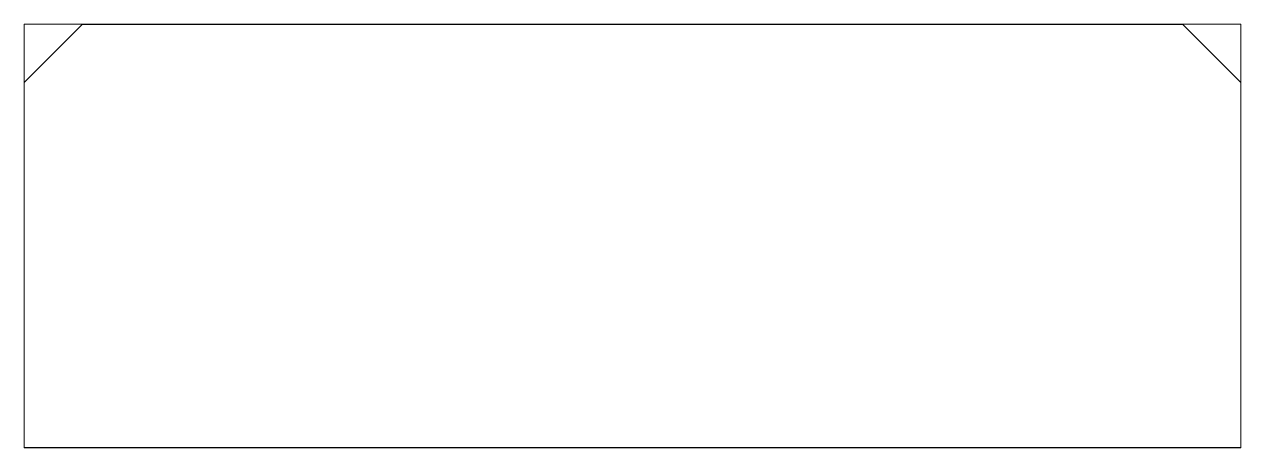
# Paper-space layout 'Layout1' of a CAD drawing. Header units: millimetres. Extents: x 0 to 257, y 53 to 142.
# The model-space entities are those that its viewports show. They can reach past a viewport. Long polylines and large blocks are cut down to what shows.
import ezdxf

# ---------------------------------------------------------------- set-up
doc = ezdxf.new("R2010")
doc.units = ezdxf.units.MM
doc.header["$LTSCALE"] = 10
doc.layers.add('MEMBERS', color=5, linetype='Continuous')

msp = doc.modelspace()

# ---------------------------------------------------------------- linework, layer by layer
at = {"layer": 'MEMBERS', "color": 3, "linetype": 'Continuous'}
for p, q in [((0, 68.75), (26, 94.75)), ((26, 94.75), (518, 94.75)), ((518, 94.75), (544, 68.75)), ((0, -94.75), (0, 68.75)), ((544, 68.75), (544, -94.75)), ((544, -94.75), (0, -94.75))]:
    msp.add_line(p, q, dxfattribs=at)

psp = doc.layouts.get("Layout1")

# ---------------------------------------------------------------- viewports
at = {"layer": '0'}
psp.add_viewport(center=(128.5, 97.5), size=(257, 89.5251), view_center_point=(272, 0), view_height=189.5, dxfattribs=at)

doc.saveas('drawing.dxf')
